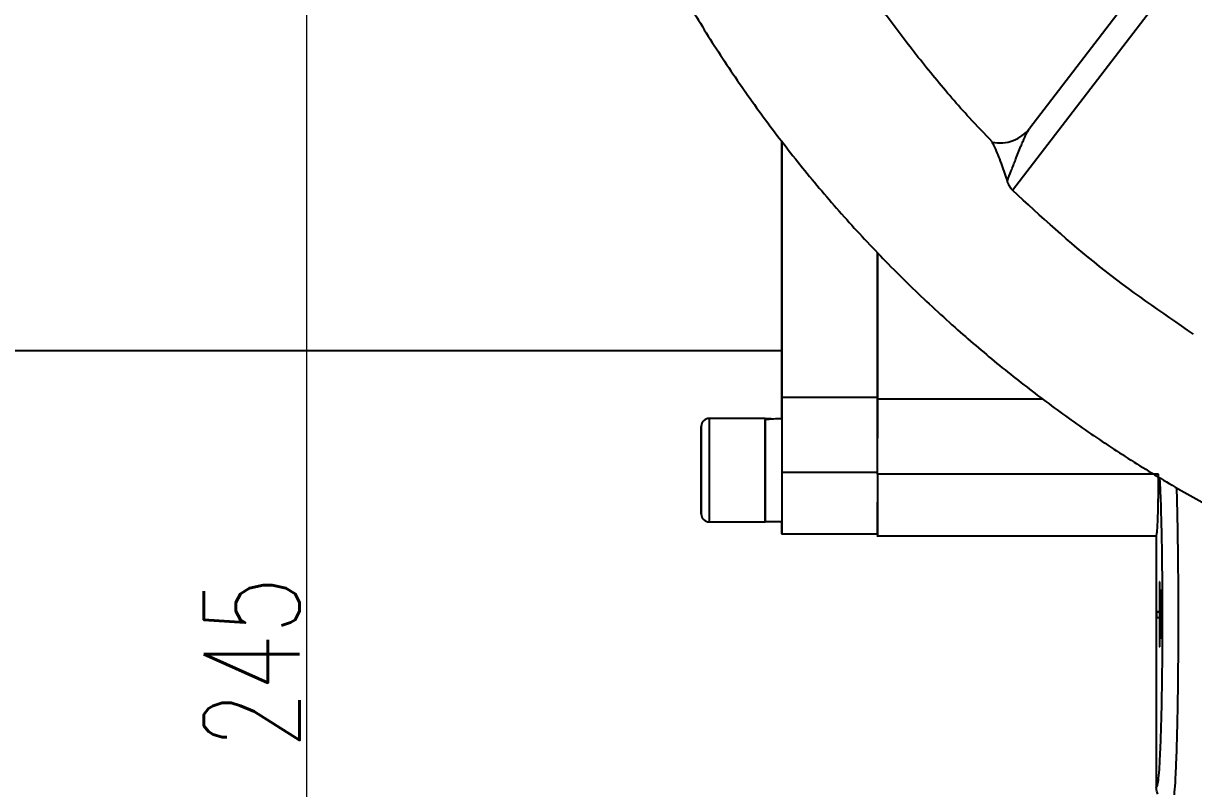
# Model space of a CAD drawing. Header units: millimetres. Extents: x 2251 to 4395, y 932 to 2449.
# Drawn here: x 2872.4 to 3019.3, y 1148.3 to 1244.4 of the extents above; entities that cross this region are included whole.
import ezdxf

# ---------------------------------------------------------------- set-up
doc = ezdxf.new("R2010")
doc.units = ezdxf.units.MM
doc.layers.add('AM_5', color=3, linetype='Continuous', lineweight=25)
doc.styles.add('SLDTEXTSTYLE1', font='txt.shx', dxfattribs={"width": 0.7, "bigfont": 'gbcbig.shx'})
doc.dimstyles.new('SLDDIMSTYLE12$0', dxfattribs={"dimtxt": 12, "dimasz": 10, "dimexe": 0, "dimexo": 0.0625, "dimgap": 0.875, "dimtad": 1, "dimdec": 1, "dimlfac": 1.8, "dimrnd": 1e-09, "dimzin": 12, "dimdsep": 46, "dimtxsty": 'SLDTEXTSTYLE1', "dimcen": 0.09, "dimdle": 8.16, "dimclrd": 3, "dimclre": 3, "dimadec": 0, "dimazin": 3, "dimtfac": 1, "dimtdec": 1, "dimtofl": 0, "dimtmove": 0, "dimatfit": 3, "dimfxl": 0, "dimfrac": 2, "dimtolj": 1, "dimlwd": 5, "dimlwe": 5, "dimarcsym": 0})

# ---------------------------------------------------------------- blocks, each defined once
blk = doc.blocks.new('*D73')
at = {"layer": 'AM_5', "color": 3, "lineweight": 5, "transparency": 16777216}
blk.add_line((3058.3, 1331.83), (2907.96, 1331.83), dxfattribs=at)
at = {"layer": 'AM_5', "color": 3, "linetype": 'Continuous', "lineweight": 5, "transparency": 16777216}
for p, q in [((2907.96, 1321.83), (2907.96, 1100.2)), ((3037.59, 1090.2), (2907.96, 1090.2))]:
    blk.add_line(p, q, dxfattribs=at)
at = {"layer": 'AM_5', "color": 3, "transparency": 16777216}
for points in [[(2906.29, 1321.83), (2909.62, 1321.83), (2907.96, 1331.83)], [(2906.29, 1100.2), (2909.62, 1100.2), (2907.96, 1090.2)]]:
    blk.add_solid(points, dxfattribs=at)
at = {"layer": 'Defpoints', "color": 0, "transparency": 16777216}
for p in [(3058.36, 1331.83), (2907.96, 1090.2), (3037.65, 1090.2)]:
    blk.add_point(p, dxfattribs=at)
at = {"layer": 'AM_5', "color": 0, "transparency": 16777216, "insert": (2901.08, 1164.12), "char_height": 12, "attachment_point": 5, "rotation": 90, "style": 'SLDTEXTSTYLE1'}
blk.add_mtext('\\A1;245', dxfattribs=at)

msp = doc.modelspace()

# ---------------------------------------------------------------- linework, layer by layer
at = {"color": 7, "linetype": 'Continuous', "lineweight": 25}
for p, q in [((3014.395, 1251.716), (2998.724, 1231.246)), ((2996.546, 1223.434), (3017.3, 1250.482)), ((2826.586, 1203.295), (2967.586, 1203.295)), ((2967.587, 1197.45), (2979.587, 1197.45)), ((2979.587, 1197.254), (3000.269, 1197.253)), ((2965.486, 1194.795), (2958.486, 1194.795)), ((2957.486, 1188.295), (2957.486, 1191.295)), ((2957.486, 1191.295), (2957.486, 1191.295)), ((2957.486, 1191.295), (2957.486, 1188.295)), ((2957.486, 1188.295), (2957.486, 1185.295)), ((2957.486, 1185.295), (2957.486, 1188.295)), ((2957.486, 1188.295), (2957.486, 1188.295)), ((2979.587, 1188.014), (2967.587, 1188.014)), ((3014.867, 1187.799), (2979.587, 1187.799)), ((2957.486, 1185.295), (2957.486, 1185.295)), ((2958.486, 1181.795), (2965.486, 1181.795)), ((2965.486, 1181.855), (2967.586, 1181.855)), ((2967.586, 1180.295), (2979.586, 1180.295)), ((2979.586, 1180.062), (3014.587, 1180.062)), ((3014.586, 1180.062), (3014.586, 1148.449)), ((3015.008, 1174.282), (3014.981, 1174.281)), ((3014.981, 1174.281), (3014.981, 1170.547)), ((3014.981, 1174.281), (3015.008, 1174.281)), ((3015.008, 1166.117), (3015.008, 1174.282)), ((3015.1, 1173.311), (3015.072, 1173.309)), ((3015.072, 1173.309), (3015.072, 1167.098)), ((3015.072, 1173.309), (3015.1, 1173.309)), ((3015.1, 1167.099), (3015.1, 1173.311)), ((3015.18, 1172.359), (3015.154, 1172.357)), ((3015.154, 1172.357), (3015.154, 1168.06)), ((3015.154, 1172.357), (3015.18, 1172.357)), ((3015.18, 1168.061), (3015.18, 1172.359)), ((3014.981, 1170.547), (3014.61, 1170.524)), ((3014.61, 1170.524), (3014.61, 1169.789)), ((3014.61, 1170.524), (3015.008, 1170.524)), ((3014.981, 1170.547), (3015.008, 1170.547)), ((3014.61, 1169.789), (3014.981, 1169.811)), ((3014.981, 1169.811), (3014.981, 1166.115)), ((3014.981, 1169.811), (3015.008, 1169.811)), ((3015.154, 1168.06), (3015.18, 1168.061)), ((3014.981, 1166.115), (3015.008, 1166.117)), ((3015.072, 1167.098), (3015.1, 1167.099))]:
    msp.add_line(p, q, dxfattribs=at)
at = {"color": 7, "linetype": 'Continuous', "lineweight": 25, "flags": 128}
for points in [[(2967.586, 1203.295), (2967.587, 1203.473), (2967.587, 1204.007), (2967.587, 1204.894), (2967.587, 1206.13), (2967.587, 1207.708), (2967.587, 1209.62), (2967.587, 1211.857), (2967.587, 1214.407), (2967.587, 1217.257), (2967.587, 1220.392), (2967.587, 1223.797), (2967.587, 1227.454), (2967.587, 1229.5)], [(2967.587, 1229.578), (2967.587, 1228.561), (2967.587, 1224.362), (2967.587, 1220.389), (2967.587, 1216.662), (2967.587, 1213.196), (2967.587, 1210.008), (2967.587, 1207.113), (2967.587, 1204.525), (2967.587, 1202.254), (2967.587, 1200.313), (2967.587, 1198.709), (2967.587, 1197.45)], [(2967.586, 1197.45), (2967.586, 1198.709), (2967.586, 1200.313), (2967.586, 1202.254), (2967.586, 1203.295)], [(2967.586, 1194.619), (2967.586, 1195.278), (2967.586, 1196.245), (2967.586, 1196.975), (2967.586, 1197.45)], [(2967.587, 1197.45), (2967.587, 1196.975), (2967.587, 1196.245), (2967.587, 1195.278), (2967.587, 1194.101), (2967.587, 1192.747), (2967.587, 1191.254), (2967.587, 1189.662), (2967.587, 1188.014)], [(2958.486, 1194.795), (2958.486, 1194.784), (2958.486, 1194.521), (2958.486, 1193.924), (2958.486, 1193.022), (2958.486, 1191.866), (2958.486, 1190.518), (2958.486, 1189.049), (2958.486, 1187.54), (2958.486, 1186.071), (2958.486, 1184.723), (2958.486, 1183.567), (2958.486, 1182.665), (2958.486, 1182.068), (2958.486, 1181.806), (2958.486, 1181.795)], [(2965.486, 1194.795), (2965.486, 1194.784), (2965.486, 1194.521), (2965.486, 1193.924), (2965.486, 1193.022), (2965.486, 1191.866), (2965.486, 1190.518), (2965.486, 1189.049), (2965.486, 1187.54), (2965.486, 1186.071), (2965.486, 1184.723), (2965.486, 1183.567), (2965.486, 1182.665), (2965.486, 1182.068), (2965.486, 1181.806), (2965.486, 1181.795)], [(2965.486, 1181.856), (2965.486, 1181.917), (2965.486, 1182.3), (2965.486, 1183.01), (2965.486, 1184.01), (2965.486, 1185.243), (2965.486, 1186.644), (2965.486, 1188.134), (2965.486, 1189.634), (2965.486, 1191.06), (2965.486, 1192.335), (2965.486, 1193.389), (2965.486, 1194.165), (2965.486, 1194.619)], [(2967.587, 1188.014), (2967.587, 1186.281), (2967.587, 1184.644), (2967.587, 1183.182), (2967.587, 1181.966), (2967.586, 1181.052), (2967.586, 1180.486), (2967.586, 1180.295), (2967.586, 1180.486), (2967.586, 1181.052), (2967.586, 1181.855)]]:
    msp.add_lwpolyline(points, dxfattribs=at)
at = {"color": 7, "linetype": 'Continuous', "lineweight": 25}
for centre, radius, start, end in [((2994.982, 1234.038), 4.669, 257.62568, 323.26961), ((2958.486, 1193.795), 1, 90, 180), ((2958.486, 1182.795), 1, 180, 270)]:
    msp.add_arc(centre, radius, start, end, dxfattribs=at)
for centre, start_param, end_param in [((2965.486, 1188.295), 1.4765232, 1.5707963), ((2967.586, 1188.295), 1.5707963, 1.760193)]:
    msp.add_ellipse(centre, major_axis=(11.154, 0), ratio=0.5773521, start_param=start_param, end_param=end_param, dxfattribs=at)
for points, knots in [([(3102.154, 1163.097), (3104.714, 1163.122), (3108.295, 1163.157), (3113.564, 1163.435), (3118.028, 1163.771), (3123.344, 1164.336), (3128.913, 1165.11), (3134.727, 1166.12), (3140.698, 1167.376), (3146.774, 1168.886), (3152.912, 1170.657), (3159.077, 1172.691), (3165.241, 1174.991), (3171.378, 1177.556), (3177.466, 1180.386), (3183.485, 1183.48), (3189.418, 1186.835), (3195.247, 1190.447), (3200.957, 1194.312), (3206.532, 1198.427), (3211.96, 1202.784), (3217.225, 1207.378), (3222.317, 1212.203), (3227.222, 1217.25), (3231.928, 1222.513), (3236.426, 1227.983), (3240.704, 1233.651), (3244.753, 1239.509), (3248.563, 1245.545), (3252.124, 1251.751), (3255.43, 1258.116), (3258.471, 1264.628), (3261.24, 1271.277), (3263.73, 1278.052), (3265.935, 1284.94), (3267.85, 1291.928), (3269.469, 1299.006), (3270.787, 1306.16), (3271.799, 1313.377), (3272.504, 1320.644), (3272.897, 1327.948), (3272.976, 1335.276), (3272.739, 1342.614), (3272.184, 1349.949), (3271.312, 1357.266), (3270.122, 1364.553), (3268.614, 1371.796), (3266.789, 1378.98), (3264.648, 1386.093), (3262.194, 1393.121), (3259.43, 1400.049), (3256.357, 1406.866), (3252.98, 1413.556), (3249.302, 1420.108), (3245.329, 1426.508), (3241.064, 1432.744), (3236.512, 1438.802), (3231.68, 1444.67), (3226.573, 1450.336), (3221.197, 1455.789), (3215.75, 1460.837), (3210.277, 1465.489), (3204.818, 1469.758), (3199.194, 1473.801), (3193.412, 1477.609), (3187.485, 1481.177), (3181.422, 1484.499), (3175.236, 1487.569), (3168.94, 1490.383), (3162.546, 1492.935), (3156.071, 1495.221), (3149.533, 1497.237), (3142.958, 1498.98), (3136.385, 1500.445), (3129.892, 1501.626), (3123.602, 1502.523), (3118.078, 1503.107), (3113.196, 1503.474), (3108.371, 1503.714), (3102.397, 1503.831), (3096.88, 1503.721), (3091.611, 1503.449), (3087.147, 1503.112), (3081.831, 1502.547), (3076.262, 1501.773), (3070.448, 1500.763), (3064.477, 1499.507), (3058.401, 1497.996), (3052.263, 1496.226), (3046.098, 1494.192), (3039.934, 1491.892), (3033.797, 1489.327), (3027.709, 1486.496), (3021.69, 1483.403), (3015.757, 1480.048), (3009.928, 1476.436), (3004.218, 1472.57), (2998.642, 1468.456), (2993.215, 1464.099), (2987.95, 1459.505), (2982.858, 1454.68), (2977.953, 1449.633), (2973.246, 1444.37), (2968.749, 1438.9), (2964.47, 1433.231), (2960.422, 1427.374), (2956.612, 1421.338), (2953.05, 1415.132), (2949.746, 1408.767), (2946.703, 1402.255), (2943.941, 1395.604), (2941.604, 1389.321), (2940.325, 1385.216), (2939.762, 1383.408)], [0, 0, 0, 0, 0.0102074, 0.014274, 0.021037, 0.0280561, 0.0355867, 0.0434511, 0.0515783, 0.0599113, 0.0684099, 0.0770439, 0.085791, 0.0946336, 0.1035582, 0.112554, 0.1216124, 0.1307262, 0.1398897, 0.1490979, 0.1583469, 0.1676331, 0.1769537, 0.1863062, 0.1956884, 0.2050985, 0.2145348, 0.2239961, 0.233481, 0.2429885, 0.2525178, 0.262068, 0.2716385, 0.2812287, 0.2908382, 0.3004664, 0.3101132, 0.3197782, 0.3294613, 0.3391624, 0.3488814, 0.3586183, 0.3683733, 0.3781464, 0.387938, 0.3977483, 0.4075776, 0.4174265, 0.4272956, 0.4371854, 0.4470968, 0.4570307, 0.4669882, 0.4769704, 0.486979, 0.4970156, 0.5070822, 0.5171812, 0.5273154, 0.5374882, 0.5477037, 0.5569145, 0.5661226, 0.5753266, 0.5845258, 0.5937191, 0.6029052, 0.6120821, 0.6212471, 0.6303962, 0.6395236, 0.6486197, 0.6576679, 0.6666375, 0.6754633, 0.6839789, 0.6919633, 0.6976055, 0.7035012, 0.7112199, 0.7214273, 0.7254939, 0.7322569, 0.739276, 0.7468066, 0.754671, 0.7627982, 0.7711312, 0.7796298, 0.7882638, 0.7970109, 0.8058535, 0.8147781, 0.8237739, 0.8328323, 0.8419461, 0.8511096, 0.8603178, 0.8695668, 0.878853, 0.8881736, 0.8975261, 0.9069083, 0.9163184, 0.9257547, 0.935216, 0.9447009, 0.9542084, 0.9637377, 0.9732879, 0.9828584, 0.9924486, 1, 1, 1, 1]), ([(2994.003, 1229.504), (2993.042, 1230.505), (2990.553, 1233.097), (2986.771, 1237.511), (2982.64, 1242.713), (2978.739, 1248.118), (2975.07, 1253.705), (2971.643, 1259.466), (2968.469, 1265.39), (2965.555, 1271.465), (2962.911, 1277.68), (2960.542, 1284.022), (2958.458, 1290.479), (2956.663, 1297.039), (2955.163, 1303.687), (2953.964, 1310.411), (2953.07, 1317.197), (2952.485, 1324.03), (2952.211, 1330.898), (2952.252, 1337.786), (2952.61, 1344.678), (2953.285, 1351.562), (2954.278, 1358.422), (2955.589, 1365.244), (2957.219, 1372.013), (2959.164, 1378.715), (2961.424, 1385.335), (2963.996, 1391.858), (2966.877, 1398.271), (2970.063, 1404.559), (2973.551, 1410.708), (2977.336, 1416.703), (2981.412, 1422.533), (2985.775, 1428.181), (2990.419, 1433.637), (2995.338, 1438.886), (3000.348, 1443.743), (3005.402, 1448.215), (3010.461, 1452.312), (3015.687, 1456.189), (3021.081, 1459.819), (3025.557, 1462.617), (3028.282, 1464.114), (3029.108, 1464.568)], [0, 0, 0, 0, 0.0151775, 0.0393292, 0.0635604, 0.0878663, 0.1122429, 0.1366868, 0.161195, 0.1857649, 0.2103945, 0.2350819, 0.2598255, 0.2846241, 0.3094766, 0.3343824, 0.3593409, 0.3843518, 0.409415, 0.4345306, 0.4596989, 0.4849206, 0.5101965, 0.5355275, 0.5609152, 0.5863611, 0.6118672, 0.6374358, 0.6630699, 0.6887726, 0.714548, 0.7404006, 0.7663359, 0.7923603, 0.8184816, 0.8447092, 0.8710544, 0.8948026, 0.918543, 0.942272, 0.9659875, 0.9896862, 1, 1, 1, 1]), ([(2932.284, 1334.589), (2932.268, 1333.597), (2932.212, 1330.158), (2932.448, 1324.269), (2932.987, 1316.934), (2933.864, 1309.616), (2935.053, 1302.329), (2936.561, 1295.087), (2938.386, 1287.902), (2940.527, 1280.789), (2942.98, 1273.762), (2945.745, 1266.833), (2948.818, 1260.017), (2952.195, 1253.326), (2955.873, 1246.774), (2959.846, 1240.374), (2964.111, 1234.139), (2968.662, 1228.081), (2973.494, 1222.213), (2978.602, 1216.546), (2983.978, 1211.094), (2989.425, 1206.046), (2994.898, 1201.394), (3000.356, 1197.124), (3005.981, 1193.082), (3011.763, 1189.274), (3017.69, 1185.706), (3023.753, 1182.384), (3029.939, 1179.313), (3036.235, 1176.5), (3042.629, 1173.948), (3049.104, 1171.662), (3055.642, 1169.646), (3062.217, 1167.903), (3068.789, 1166.438), (3075.283, 1165.257), (3081.573, 1164.36), (3087.097, 1163.776), (3091.979, 1163.41), (3096.803, 1163.162), (3100.218, 1163.121), (3102.154, 1163.097)], [0, 0, 0, 0, 0.0110977, 0.0384563, 0.065866, 0.0933273, 0.120841, 0.1484084, 0.1760305, 0.2037091, 0.231446, 0.2592434, 0.2871039, 0.3150305, 0.3430267, 0.3710966, 0.3992451, 0.4274777, 0.4558012, 0.4842235, 0.512754, 0.5414043, 0.5672369, 0.5930617, 0.6188752, 0.6446752, 0.6704587, 0.6962218, 0.7219592, 0.7476632, 0.7733229, 0.7989215, 0.8244321, 0.8498086, 0.8749648, 0.8997175, 0.9236002, 0.9459932, 0.9618174, 0.9783523, 1, 1, 1, 1]), ([(2995.893, 1224.603), (2996.054, 1225.021), (2996.405, 1225.93), (2996.98, 1227.4), (2997.46, 1228.638), (2997.838, 1229.546), (2998.066, 1230.064), (2998.293, 1230.54), (2998.514, 1230.959), (2998.66, 1231.158), (2998.724, 1231.246)], [0, 0, 0, 0, 0.16110259, 0.35021061, 0.58679818, 0.6800351, 0.76295635, 0.83579245, 0.92817368, 1, 1, 1, 1]), ([(2995.893, 1224.603), (2995.684, 1225.257), (2995.211, 1226.741), (2994.564, 1228.323), (2994.129, 1229.217), (2993.992, 1229.459), (2993.979, 1229.48), (2993.981, 1229.478), (2993.982, 1229.477)], [0, 0, 0, 0, 0.2971018, 0.6738454, 0.8402733, 0.9608545, 0.994792, 1, 1, 1, 1]), ([(2996.546, 1223.434), (2996.438, 1223.558), (2996.173, 1223.86), (2995.998, 1224.277), (2995.915, 1224.535), (2995.893, 1224.603)], [0, 0, 0, 0, 0.34080917, 0.82809855, 1, 1, 1, 1]), ([(3019.265, 1205.367), (3015.264, 1208.108), (3007.261, 1213.589), (3000.118, 1220.153), (2996.546, 1223.434)], [0, 0, 0, 0, 0.5000005, 1, 1, 1, 1]), ([(2979.586, 1200.843), (2979.586, 1200.84), (2979.587, 1200.635), (2979.587, 1201.361), (2979.587, 1203.107), (2979.587, 1206.22), (2979.587, 1210.299), (2979.587, 1213.878), (2979.587, 1215.629)], [0, 0, 0, 0, 0.0032792, 0.2043382, 0.4053973, 0.6064563, 0.8075153, 1, 1, 1, 1]), ([(2979.586, 1197.184), (2979.586, 1197.759), (2979.586, 1198.908), (2979.586, 1201.511), (2979.586, 1204.72), (2979.586, 1208.605), (2979.586, 1212.247), (2979.586, 1214.786), (2979.586, 1215.629)], [0, 0, 0, 0, 0.1818994, 0.3637987, 0.5456981, 0.7275974, 0.9094968, 1, 1, 1, 1]), ([(2979.587, 1215.629), (2979.587, 1214.858), (2979.587, 1212.386), (2979.587, 1208.794), (2979.587, 1204.88), (2979.587, 1201.643), (2979.587, 1199.009), (2979.587, 1197.839), (2979.587, 1197.254)], [0, 0, 0, 0, 0.0830225, 0.266418, 0.4498135, 0.633209, 0.8166045, 1, 1, 1, 1]), ([(2979.586, 1197.184), (2979.586, 1196.85), (2979.586, 1196.18), (2979.586, 1194.342), (2979.586, 1192.829), (2979.586, 1192.295)], [0, 0, 0, 0, 0.3927328, 0.7854656, 1, 1, 1, 1]), ([(2957.486, 1188.295), (2957.486, 1188.986), (2957.486, 1190.051), (2957.486, 1191.331), (2957.486, 1192.211), (2957.486, 1192.926), (2957.486, 1193.59), (2957.486, 1193.927), (2957.486, 1193.59), (2957.486, 1192.926), (2957.487, 1192.211), (2957.487, 1191.331), (2957.487, 1190.051), (2957.487, 1188.986), (2957.487, 1188.295)], [0, 0, 0, 0, 0.1197284, 0.1841803, 0.25, 0.3158197, 0.3802716, 0.5, 0.6197284, 0.6841803, 0.75, 0.8158197, 0.8802716, 1, 1, 1, 1]), ([(2957.487, 1188.295), (2957.487, 1187.603), (2957.487, 1186.538), (2957.487, 1185.258), (2957.487, 1184.378), (2957.486, 1183.663), (2957.486, 1182.999), (2957.486, 1182.662), (2957.486, 1182.999), (2957.486, 1183.663), (2957.486, 1184.378), (2957.486, 1185.258), (2957.486, 1186.538), (2957.486, 1187.603), (2957.486, 1188.295)], [0, 0, 0, 0, 0.1197284, 0.1841803, 0.25, 0.3158197, 0.3802716, 0.5, 0.6197284, 0.6841803, 0.75, 0.8158197, 0.8802716, 1, 1, 1, 1]), ([(2979.587, 1187.799), (2979.587, 1186.782), (2979.587, 1184.747), (2979.587, 1182.153), (2979.587, 1180.556), (2979.586, 1179.87), (2979.586, 1180.064), (2979.586, 1180.065)], [0, 0, 0, 0, 0.2496567, 0.4993133, 0.74897, 0.9986267, 1, 1, 1, 1]), ([(3014.586, 1180.062), (3014.609, 1180.106), (3014.648, 1180.18), (3014.716, 1180.86), (3014.788, 1182.241), (3014.851, 1184.763), (3014.862, 1186.806), (3014.867, 1187.799)], [0, 0, 0, 0, 0.1587187, 0.2699568, 0.5007191, 0.7575201, 1, 1, 1, 1]), ([(3014.993, 1187.384), (3015.026, 1186.738), (3015.093, 1185.397), (3015.177, 1182.754), (3015.248, 1179.699), (3015.298, 1176.329), (3015.328, 1172.762), (3015.336, 1169.099), (3015.322, 1165.452), (3015.286, 1161.928), (3015.229, 1158.632), (3015.154, 1155.665), (3015.061, 1153.112), (3014.955, 1151.049), (3014.838, 1149.548), (3014.714, 1148.603), (3014.629, 1148.5), (3014.586, 1148.449)], [0, 0, 0, 0, 0.0620488, 0.1290419, 0.1960393, 0.2630353, 0.3300303, 0.3970253, 0.4640214, 0.5310177, 0.5980134, 0.6650096, 0.732007, 0.7990047, 0.8660027, 0.9330014, 1, 1, 1, 1]), ([(3017.11, 1186.109), (3017.113, 1186.032), (3017.133, 1185.473), (3017.165, 1184.314), (3017.214, 1182.26), (3017.262, 1179.629), (3017.302, 1176.383), (3017.327, 1173.033), (3017.33, 1170.768), (3017.331, 1169.644)], [0, 0, 0, 0, 0.0188145, 0.1362189, 0.2484372, 0.4404844, 0.6297583, 0.8162623, 1, 1, 1, 1]), ([(2979.586, 1180.415), (2979.586, 1180.473), (2979.586, 1180.678), (2979.586, 1182.033), (2979.586, 1183.598), (2979.586, 1184.295)], [0, 0, 0, 0, 0.1768439, 0.6339579, 1, 1, 1, 1]), ([(3017.331, 1169.644), (3017.33, 1168.453), (3017.326, 1166.049), (3017.301, 1162.9), (3017.269, 1160.221), (3017.233, 1157.997), (3017.185, 1155.687), (3017.12, 1153.311), (3017.034, 1150.981), (3016.932, 1148.907), (3016.854, 1147.991), (3016.813, 1147.517)], [0, 0, 0, 0, 0.1217334, 0.2456529, 0.3295313, 0.4143849, 0.5002146, 0.6112196, 0.7315209, 0.8611156, 1, 1, 1, 1]), ([(3014.767, 1147.619), (3014.702, 1147.794), (3014.601, 1148.063), (3014.59, 1148.349), (3014.586, 1148.449)], [0, 0, 0, 0, 0.649785, 1, 1, 1, 1])]:
    msp.add_open_spline(points, degree=3, knots=knots, dxfattribs=at)
msp.add_open_spline([(2979.587, 1187.799), (2979.587, 1188.904), (2979.587, 1191.114), (2979.587, 1194.001), (2979.587, 1196.252), (2979.587, 1196.92), (2979.587, 1197.254)], degree=3, dxfattribs=at)

# ---------------------------------------------------------------- dimensions: what is measured, and where the dimension line sits
at = {"layer": 'AM_5'}
dim = msp.add_linear_dim(base=(2907.958, 1090.203), p1=(3058.359, 1331.828), p2=(3037.652, 1090.203), angle=90, text='245', dimstyle='SLDDIMSTYLE12$0', override={"dimlfac": 1}, dxfattribs=at)
dim.commit()
dim.dimension.update_dxf_attribs({"geometry": '*D73', "text_midpoint": (2907.958, 1164.115), "dimtype": 160})

doc.saveas('drawing.dxf')
